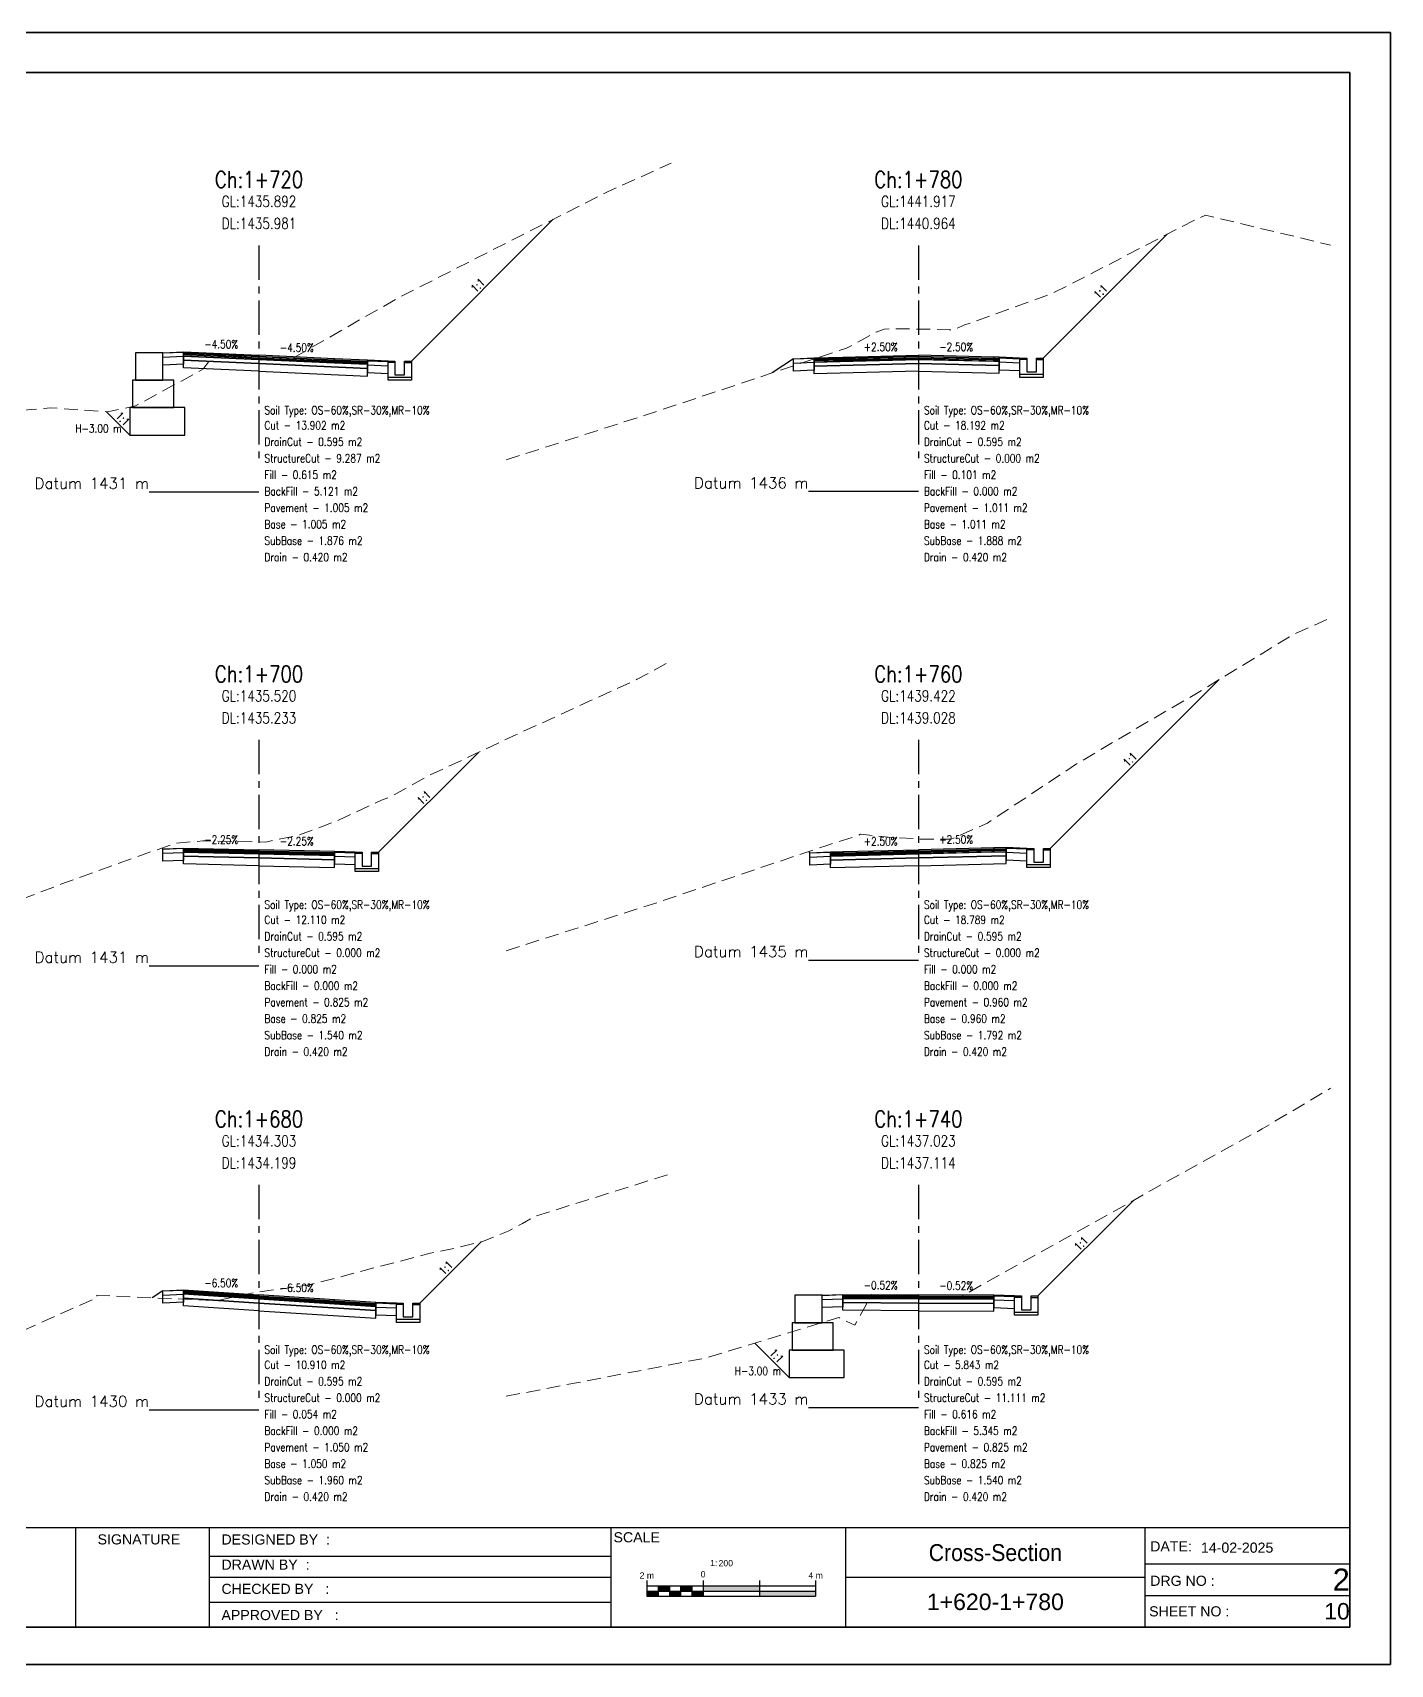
# Model space of a CAD drawing. Extents: x -19 to 1577, y -12 to 48.
# Drawn here: x 987.8 to 1037.2, y -11.7 to 47.7 of the extents above; entities that cross this region are included whole.
import ezdxf
from ezdxf.enums import TextEntityAlignment as Align

# ---------------------------------------------------------------- set-up
doc = ezdxf.new("R2010")
doc.units = 0
doc.header["$MEASUREMENT"] = 0
doc.linetypes.add('Center', pattern=[2, 1.25, -0.25, 0.25, -0.25])
doc.linetypes.add('Dashed', pattern=[0.75, 0.5, -0.25])
for name, color, linetype in [('BackFill-Area', 7, 'Continuous'), ('Base', 6, 'Continuous'), ('Base-Area', 7, 'Continuous'), ('Cut-Area', 7, 'Continuous'), ('CutFillLine', 4, 'Continuous'), ('Drain', 3, 'Continuous'), ('Drain-Area', 7, 'Continuous'), ('DrainCut-Area', 7, 'Continuous'), ('ExtraWideningLayers', 7, 'Continuous'), ('Fill-Area', 7, 'Continuous'), ('Frame', 7, 'Continuous'), ('GabionRetainingWall', 140, 'Continuous'), ('Height', 7, 'Continuous'), ('L_CF_Slope', 7, 'Continuous'), ('L_Slope', 7, 'Continuous'), ('Pavement-Area', 7, 'Continuous'), ('PavementLayers', 1, 'Continuous'), ('R_CF_Slope', 7, 'Continuous'), ('R_Slope', 7, 'Continuous'), ('Shoulder', 2, 'Continuous'), ('Soil Type', 7, 'Continuous'), ('StructureCut-Area', 7, 'Continuous'), ('SubBase', 7, 'Continuous'), ('SubBase-Area', 7, 'Continuous')]:
    doc.layers.add(name, color=color, linetype=linetype)
for name, color, linetype, lineweight in [('CenterLine', 5, 'Center', 25), ('ChainageTxt', 7, 'Continuous', 25), ('DatumLabel', 1, 'Continuous', 25), ('DLTxt', 1, 'Continuous', 25), ('GL', 104, 'Dashed', 18), ('GLTxt', 3, 'Continuous', 25)]:
    doc.layers.add(name, color=color, linetype=linetype, lineweight=lineweight)
doc.styles.add('ARIAL', font='arial.ttf')
doc.styles.get("Standard").update_dxf_attribs({"font": 'simplex.shx'})

# ---------------------------------------------------------------- blocks, each defined once
blk = doc.blocks.new('SheetA3-1')
at = {"layer": 'Frame', "color": 6, "linetype": 'Continuous', "lineweight": 35}
for p, q in [((397, 0), (0, 0)), ((397, -283), (397, 0)), ((0, -283), (397, -283))]:
    blk.add_line(p, q, dxfattribs=at)
at = {"layer": 'Frame', "linetype": 'Continuous', "lineweight": 30}
for p, q in [((397, -264.94), (0, -264.94)), ((165.2, -282.86), (165.2, -264.94)), ((189.51, -282.86), (189.51, -264.94)), ((262.53, -264.94), (262.53, -282.86)), ((305.32, -282.86), (305.32, -264.94)), ((359.69, -264.94), (359.69, -282.86)), ((189.51, -270.06), (262.53, -270.06)), ((359.69, -271.47), (397, -271.47)), ((189.51, -273.9), (262.53, -273.9)), ((305.32, -273.9), (359.69, -273.9)), ((189.51, -278.48), (262.53, -278.48)), ((359.69, -277.21), (397, -277.21))]:
    blk.add_line(p, q, dxfattribs=at)
at = {"layer": 'Frame', "color": 7, "linetype": 'Continuous'}
for p, q in [((269.08, -274.49), (269.08, -277.35)), ((299.8, -275.51), (269.08, -275.51)), ((271.13, -275.51), (271.13, -277.35)), ((273.18, -275.51), (273.18, -277.35)), ((275.23, -275.51), (275.23, -277.35)), ((277.28, -275.51), (277.28, -277.35)), ((279.32, -274.49), (279.32, -277.35)), ((289.56, -274.49), (289.56, -277.35)), ((299.8, -274.49), (299.8, -277.35)), ((269.08, -276.43), (299.8, -276.43)), ((269.08, -277.35), (299.8, -277.35))]:
    blk.add_line(p, q, dxfattribs=at)
at = {"layer": 'Frame', "color": 6, "linetype": 'Continuous', "lineweight": 35}
blk.add_lwpolyline([(-15.62, -289.77), (404.38, -289.77), (404.38, 7.23), (-15.62, 7.23)], close=True, dxfattribs=at)
at = {"layer": 'Frame', "color": 7, "linetype": 'Continuous'}
for points in [[(271.13, -275.51), (271.13, -276.43), (273.18, -275.51), (273.18, -276.43)], [(275.23, -276.43), (275.23, -275.51), (277.28, -276.43), (277.28, -275.51)], [(279.32, -276.43), (279.32, -275.51), (289.56, -276.43), (289.56, -275.51)], [(269.08, -276.43), (269.08, -277.35), (271.13, -276.43), (271.13, -277.35)], [(273.18, -276.43), (273.18, -277.35), (275.23, -276.43), (275.23, -277.35)], [(277.28, -276.43), (277.28, -277.35), (279.32, -276.43), (279.32, -277.35)], [(289.56, -276.43), (289.56, -277.35), (299.8, -276.43), (299.8, -277.35)]]:
    blk.add_solid(points, dxfattribs=at)
at = {"color": 1, "style": 'ARIAL'}
for tag, height, p in [('DWGNUM', 4, (397, -274.34)), ('SHEETNUM', 3, (397, -280.11))]:
    blk.add_attdef(tag, text='', height=height, dxfattribs=at).set_placement(p, align=Align.MIDDLE_RIGHT)
at = {"style": 'ARIAL'}
blk.add_attdef('CHRANGE', text='', height=3, dxfattribs=at).set_placement((332.51, -278.38), align=Align.MIDDLE_CENTER)
at = {"layer": 'Frame', "linetype": 'Continuous', "style": 'ARIAL'}
for s, height, p in [('SIGNATURE', 1.843, (169.13, -267.94)), ('DESIGNED BY  :', 1.8429, (191.67, -267.96)), ('DRAWN BY  :', 1.8429, (191.67, -272.54)), ('CHECKED BY   :', 1.8429, (191.67, -276.95)), ('APPROVED BY   :', 1.8429, (191.67, -281.72))]:
    blk.add_text(s, height=height, dxfattribs=at).set_placement(p)
blk.add_text('SCALE ', height=1.843, dxfattribs=at).set_placement((267.6, -267.56), align=Align.CENTER)
at = {"layer": 'Frame', "color": 7, "linetype": 'Continuous', "style": 'ARIAL'}
for s, height, p in [('DATE:', 1.843, (360.68, -269.21)), ('14-02-2025', 1.843, (369.92, -269.45)), ('DRG NO : ', 1.843, (360.68, -275.48)), ('SHEET NO : ', 1.8429, (360.49, -281.04))]:
    blk.add_text(s, height=height, dxfattribs=at).set_placement(p)
for s, height, p in [('0', 1.13, (279.32, -273.93)), ('1: ', 1.126, (281.48, -271.89))]:
    blk.add_text(s, height=height, dxfattribs=at).set_placement(p, align=Align.CENTER)
at = {"layer": 'Frame', "linetype": 'Continuous', "lineweight": 30, "style": 'ARIAL', "width": 0.9}
for tag, height, p in [('DWGNAME', 3.07, (332.51, -269.42)), ('KAPAN-JAGDOLROAD', 2.46, (110.77, -273.9))]:
    blk.add_attdef(tag, text='', height=height, dxfattribs=at).set_placement(p, align=Align.MIDDLE_CENTER)
at = {"layer": 'Frame', "color": 7, "linetype": 'Continuous', "style": 'ARIAL'}
for tag, p in [('V1', (269.08, -274.49)), ('V2', (299.8, -274.49))]:
    blk.add_attdef(tag, text='', height=1.13, dxfattribs=at).set_placement(p, align=Align.BOTTOM_CENTER)
blk.add_attdef('HSCALE', (282.14, -271.91), '', height=1.13, dxfattribs=at)

msp = doc.modelspace()

# ---------------------------------------------------------------- linework, layer by layer
at = {"layer": 'Base'}
for points in [[(996, 35.85), (996, 35.7), (993.25, 35.824), (993.25, 35.824), (993.25, 35.974), (996, 35.85)], [(996, 35.85), (996, 35.7), (999.95, 35.522), (999.95, 35.522), (999.95, 35.672), (996, 35.85)], [(1020, 35.85), (1020, 35.7), (1016.2, 35.605), (1016.2, 35.605), (1016.2, 35.755), (1020, 35.85)], [(1020, 35.85), (1020, 35.7), (1022.943, 35.626), (1022.943, 35.626), (1022.943, 35.776), (1020, 35.85)], [(996, 17.85), (996, 17.7), (993.25, 17.762), (993.25, 17.762), (993.25, 17.912), (996, 17.85)], [(996, 17.85), (996, 17.7), (998.75, 17.638), (998.75, 17.638), (998.75, 17.788), (996, 17.85)], [(1020, 17.85), (1020, 17.7), (1016.8, 17.62), (1016.8, 17.62), (1016.8, 17.77), (1020, 17.85)], [(1020, 17.85), (1020, 17.7), (1023.2, 17.78), (1023.2, 17.78), (1023.2, 17.93), (1020, 17.85)], [(996, 1.65), (996, 1.5), (993.25, 1.679), (993.25, 1.679), (993.25, 1.829), (996, 1.65)], [(996, 1.65), (996, 1.5), (1000.25, 1.224), (1000.25, 1.224), (1000.25, 1.374), (996, 1.65)], [(1020, 1.65), (1020, 1.5), (1017.25, 1.514), (1017.25, 1.514), (1017.25, 1.664), (1020, 1.65)], [(1020, 1.65), (1020, 1.5), (1022.75, 1.486), (1022.75, 1.486), (1022.75, 1.636), (1020, 1.65)]]:
    msp.add_lwpolyline(points, dxfattribs=at)
at = {"layer": 'CenterLine'}
for p, q in [((996, 40), (996, 32)), ((1020, 40), (1020, 32)), ((996, 22), (996, 14)), ((1020, 22), (1020, 14)), ((996, 5.8), (996, -2.2)), ((1020, 5.8), (1020, -2.2))]:
    msp.add_line(p, q, dxfattribs=at)
at = {"layer": 'CutFillLine'}
for points in [[(1001.55, 35.792), (1006.712, 40.954)], [(1024.543, 35.896), (1029.052, 40.405)], [(1015.45, 35.875), (1014.672, 35.356)], [(991.3, 33.094), (990.447, 33.947)], [(1024.8, 18.05), (1030.939, 24.189)], [(1000.35, 17.908), (1003.987, 21.545)], [(992.5, 18.032), (992.466, 18.066)], [(1016.05, 17.89), (1016.005, 17.935)], [(1024.35, 1.756), (1027.83, 5.236)], [(1001.85, 1.494), (1004.084, 3.728)], [(992.5, 1.949), (992.11, 1.689)], [(1015.3, -1.216), (1014.046, 0.038)]]:
    msp.add_lwpolyline(points, dxfattribs=at)
at = {"layer": 'DatumLabel'}
for p, q in [((996, 31.019), (992, 31.019)), ((1020, 31.036), (1016, 31.036)), ((996, 13.767), (992, 13.767)), ((1020, 13.972), (1016, 13.972)), ((1020, -2.314), (1016, -2.314)), ((996, -2.399), (992, -2.399))]:
    msp.add_line(p, q, dxfattribs=at)
at = {"layer": 'Drain'}
for points in [[(1000.7, 35.792), (1000.95, 35.792), (1000.95, 35.742), (1000.95, 35.292), (1001.3, 35.292), (1001.3, 35.742), (1001.3, 35.792), (1001.55, 35.792), (1001.55, 35.742), (1001.55, 35.292), (1001.55, 35.192), (1001.55, 35.092), (1000.7, 35.092), (1000.7, 35.192), (1000.7, 35.292), (1000.7, 35.742), (1000.7, 35.792)], [(1000.95, 35.742), (1000.7, 35.742)], [(1001.3, 35.742), (1001.55, 35.742)], [(1023.693, 35.896), (1023.943, 35.896), (1023.943, 35.846), (1023.943, 35.396), (1024.293, 35.396), (1024.293, 35.846), (1024.293, 35.896), (1024.543, 35.896), (1024.543, 35.846), (1024.543, 35.396), (1024.543, 35.296), (1024.543, 35.196), (1023.693, 35.196), (1023.693, 35.296), (1023.693, 35.396), (1023.693, 35.846), (1023.693, 35.896)], [(1023.943, 35.846), (1023.693, 35.846)], [(1024.293, 35.846), (1024.543, 35.846)], [(1001.55, 35.192), (1000.7, 35.192)], [(1024.543, 35.296), (1023.693, 35.296)], [(999.5, 17.908), (999.75, 17.908), (999.75, 17.858), (999.75, 17.408), (1000.1, 17.408), (1000.1, 17.858), (1000.1, 17.908), (1000.35, 17.908), (1000.35, 17.858), (1000.35, 17.408), (1000.35, 17.308), (1000.35, 17.208), (999.5, 17.208), (999.5, 17.308), (999.5, 17.408), (999.5, 17.858), (999.5, 17.908)], [(999.75, 17.858), (999.5, 17.858)], [(1000.1, 17.858), (1000.35, 17.858)], [(1023.95, 18.05), (1024.2, 18.05), (1024.2, 18), (1024.2, 17.55), (1024.55, 17.55), (1024.55, 18), (1024.55, 18.05), (1024.8, 18.05), (1024.8, 18), (1024.8, 17.55), (1024.8, 17.45), (1024.8, 17.35), (1023.95, 17.35), (1023.95, 17.45), (1023.95, 17.55), (1023.95, 18), (1023.95, 18.05)], [(1024.2, 18), (1023.95, 18)], [(1024.55, 18), (1024.8, 18)], [(1000.35, 17.308), (999.5, 17.308)], [(1024.8, 17.45), (1023.95, 17.45)], [(1001, 1.494), (1001.25, 1.494), (1001.25, 1.444), (1001.25, 0.994), (1001.6, 0.994), (1001.6, 1.444), (1001.6, 1.494), (1001.85, 1.494), (1001.85, 1.444), (1001.85, 0.994), (1001.85, 0.894), (1001.85, 0.794), (1001, 0.794), (1001, 0.894), (1001, 0.994), (1001, 1.444), (1001, 1.494)], [(1001.25, 1.444), (1001, 1.444)], [(1001.6, 1.444), (1001.85, 1.444)], [(1023.5, 1.756), (1023.75, 1.756), (1023.75, 1.706), (1023.75, 1.256), (1024.1, 1.256), (1024.1, 1.706), (1024.1, 1.756), (1024.35, 1.756), (1024.35, 1.706), (1024.35, 1.256), (1024.35, 1.156), (1024.35, 1.056), (1023.5, 1.056), (1023.5, 1.156), (1023.5, 1.256), (1023.5, 1.706), (1023.5, 1.756)], [(1023.75, 1.706), (1023.5, 1.706)], [(1024.1, 1.706), (1024.35, 1.706)], [(1001.85, 0.894), (1001, 0.894)], [(1024.35, 1.156), (1023.5, 1.156)]]:
    msp.add_lwpolyline(points, dxfattribs=at)
at = {"layer": 'ExtraWideningLayers'}
for points in [[(998.75, 35.876), (998.75, 35.826), (999.95, 35.772), (999.95, 35.772), (999.95, 35.822), (998.75, 35.876)], [(998.75, 35.826), (998.75, 35.776), (999.95, 35.722), (999.95, 35.722), (999.95, 35.772), (998.75, 35.826)], [(998.75, 35.776), (998.75, 35.726), (999.95, 35.672), (999.95, 35.672), (999.95, 35.722), (998.75, 35.776)], [(1017.25, 35.931), (1017.25, 35.881), (1016.2, 35.855), (1016.2, 35.855), (1016.2, 35.905), (1017.25, 35.931)], [(1017.25, 35.881), (1017.25, 35.831), (1016.2, 35.805), (1016.2, 35.805), (1016.2, 35.855), (1017.25, 35.881)], [(1017.25, 35.831), (1017.25, 35.781), (1016.2, 35.755), (1016.2, 35.755), (1016.2, 35.805), (1017.25, 35.831)], [(1022.75, 35.931), (1022.75, 35.881), (1022.943, 35.876), (1022.943, 35.876), (1022.943, 35.926), (1022.75, 35.931)], [(1022.75, 35.881), (1022.75, 35.831), (1022.943, 35.826), (1022.943, 35.826), (1022.943, 35.876), (1022.75, 35.881)], [(1022.75, 35.831), (1022.75, 35.781), (1022.943, 35.776), (1022.943, 35.776), (1022.943, 35.826), (1022.75, 35.831)], [(1017.25, 17.931), (1017.25, 17.881), (1016.8, 17.87), (1016.8, 17.87), (1016.8, 17.92), (1017.25, 17.931)], [(1017.25, 17.881), (1017.25, 17.831), (1016.8, 17.82), (1016.8, 17.82), (1016.8, 17.87), (1017.25, 17.881)], [(1017.25, 17.831), (1017.25, 17.781), (1016.8, 17.77), (1016.8, 17.77), (1016.8, 17.82), (1017.25, 17.831)], [(1022.75, 18.069), (1022.75, 18.019), (1023.2, 18.03), (1023.2, 18.03), (1023.2, 18.08), (1022.75, 18.069)], [(1022.75, 18.019), (1022.75, 17.969), (1023.2, 17.98), (1023.2, 17.98), (1023.2, 18.03), (1022.75, 18.019)], [(1022.75, 17.969), (1022.75, 17.919), (1023.2, 17.93), (1023.2, 17.93), (1023.2, 17.98), (1022.75, 17.969)], [(998.75, 1.621), (998.75, 1.571), (1000.25, 1.474), (1000.25, 1.474), (1000.25, 1.524), (998.75, 1.621)], [(998.75, 1.571), (998.75, 1.521), (1000.25, 1.424), (1000.25, 1.424), (1000.25, 1.474), (998.75, 1.571)], [(998.75, 1.521), (998.75, 1.471), (1000.25, 1.374), (1000.25, 1.374), (1000.25, 1.424), (998.75, 1.521)]]:
    msp.add_lwpolyline(points, dxfattribs=at)
at = {"layer": 'GabionRetainingWall'}
for points in [[(992.5, 36.094), (991.5, 36.094), (991.5, 35.094), (992.5, 35.094), (992.5, 36.094)], [(992.9, 35.094), (991.4, 35.094), (991.4, 34.094), (992.9, 34.094), (992.9, 35.094)], [(993.3, 34.094), (991.3, 34.094), (991.3, 33.094), (993.3, 33.094), (993.3, 34.094)], [(1016.5, 1.784), (1015.5, 1.784), (1015.5, 0.784), (1016.5, 0.784), (1016.5, 1.784)], [(1016.9, 0.784), (1015.4, 0.784), (1015.4, -0.216), (1016.9, -0.216), (1016.9, 0.784)], [(1017.3, -0.216), (1015.3, -0.216), (1015.3, -1.216), (1017.3, -1.216), (1017.3, -0.216)]]:
    msp.add_lwpolyline(points, dxfattribs=at)
at = {"layer": 'GL', "flags": 128}
for points in [[(981, 32.118), (984.514, 32.813), (986.74, 33.945), (988.419, 34.088), (990.477, 33.945), (991.505, 34.157), (993.98, 35.503), (994.007, 35.552), (994.309, 35.934), (994.406, 36.003), (994.732, 35.985), (996, 35.911), (996.388, 35.889), (997.147, 35.845), (1001.071, 38.092), (1008.68, 41.953), (1011, 42.989)], [(1005, 32.193), (1010.018, 33.808), (1017.385, 36.259), (1018.463, 36.846), (1018.749, 36.954), (1019.143, 36.969), (1020, 36.953), (1021.125, 36.932), (1021.287, 36.926), (1021.474, 37.014), (1021.692, 37.105), (1024.831, 38.235), (1026.143, 38.893), (1030.026, 40.911), (1030.449, 41.098), (1035, 40.013)], [(1005, 14.323), (1010.48, 16.073), (1016.627, 18.145), (1017.8, 18.519), (1017.898, 18.572), (1018.013, 18.557), (1018.905, 18.459), (1020, 18.393), (1020.135, 18.385), (1021.189, 18.384), (1022.511, 18.972), (1025.756, 21.124), (1028.137, 22.537), (1029.806, 23.5), (1033.656, 25.84), (1035, 26.442)], [(981, 13.96), (982.803, 14.46), (988.794, 16.742), (992.921, 18.23), (993.957, 18.324), (996, 18.287), (996.25, 18.282), (997.392, 18.515), (998.818, 19.042), (1000.453, 19.803), (1000.792, 19.928), (1002.143, 20.68), (1004.23, 21.659), (1005.352, 22.184), (1009.767, 24.204), (1011, 24.881)], [(1005, -1.894), (1012.29, -0.496), (1017.101, 0.968), (1017.687, 0.695), (1018.106, 1.455), (1018.138, 1.607), (1018.29, 1.805), (1018.823, 1.776), (1020, 1.708), (1020.02, 1.707), (1021.367, 1.634), (1027.707, 5.165), (1028.503, 5.624), (1032.509, 7.836), (1035, 9.317)], [(981.567, -3.779), (982.023, -2.787), (984.324, -1.552), (984.409, -1.604), (984.894, -1.116), (986.284, -0.026), (986.663, 0.152), (987.007, 0.314), (990.096, 1.693), (990.097, 1.693), (990.097, 1.783), (991.481, 1.716), (994.464, 1.588), (995.907, 1.891), (996, 1.904), (997.781, 2.146), (1002.228, 3.31), (1003.147, 3.497), (1004.131, 3.739), (1005.071, 4.117), (1005.591, 4.396), (1006.004, 4.638), (1011, 6.209)]]:
    msp.add_lwpolyline(points, dxfattribs=at)
at = {"layer": 'PavementLayers'}
for points in [[(996, 36), (996, 35.95), (993.25, 36.074), (993.25, 36.074), (993.25, 36.124), (996, 36)], [(996, 35.95), (996, 35.9), (993.25, 36.024), (993.25, 36.024), (993.25, 36.074), (996, 35.95)], [(996, 35.9), (996, 35.85), (993.25, 35.974), (993.25, 35.974), (993.25, 36.024), (996, 35.9)], [(996, 36), (996, 35.95), (998.75, 35.826), (998.75, 35.826), (998.75, 35.876), (996, 36)], [(996, 35.95), (996, 35.9), (998.75, 35.776), (998.75, 35.776), (998.75, 35.826), (996, 35.95)], [(996, 35.9), (996, 35.85), (998.75, 35.726), (998.75, 35.726), (998.75, 35.776), (996, 35.9)], [(1020, 36), (1020, 35.95), (1017.25, 35.881), (1017.25, 35.881), (1017.25, 35.931), (1020, 36)], [(1020, 35.95), (1020, 35.9), (1017.25, 35.831), (1017.25, 35.831), (1017.25, 35.881), (1020, 35.95)], [(1020, 35.9), (1020, 35.85), (1017.25, 35.781), (1017.25, 35.781), (1017.25, 35.831), (1020, 35.9)], [(1020, 36), (1020, 35.95), (1022.75, 35.881), (1022.75, 35.881), (1022.75, 35.931), (1020, 36)], [(1020, 35.95), (1020, 35.9), (1022.75, 35.831), (1022.75, 35.831), (1022.75, 35.881), (1020, 35.95)], [(1020, 35.9), (1020, 35.85), (1022.75, 35.781), (1022.75, 35.781), (1022.75, 35.831), (1020, 35.9)], [(996, 18), (996, 17.95), (993.25, 18.012), (993.25, 18.012), (993.25, 18.062), (996, 18)], [(996, 17.95), (996, 17.9), (993.25, 17.962), (993.25, 17.962), (993.25, 18.012), (996, 17.95)], [(996, 17.9), (996, 17.85), (993.25, 17.912), (993.25, 17.912), (993.25, 17.962), (996, 17.9)], [(996, 18), (996, 17.95), (998.75, 17.888), (998.75, 17.888), (998.75, 17.938), (996, 18)], [(996, 17.95), (996, 17.9), (998.75, 17.838), (998.75, 17.838), (998.75, 17.888), (996, 17.95)], [(996, 17.9), (996, 17.85), (998.75, 17.788), (998.75, 17.788), (998.75, 17.838), (996, 17.9)], [(1020, 18), (1020, 17.95), (1017.25, 17.881), (1017.25, 17.881), (1017.25, 17.931), (1020, 18)], [(1020, 17.95), (1020, 17.9), (1017.25, 17.831), (1017.25, 17.831), (1017.25, 17.881), (1020, 17.95)], [(1020, 17.9), (1020, 17.85), (1017.25, 17.781), (1017.25, 17.781), (1017.25, 17.831), (1020, 17.9)], [(1020, 18), (1020, 17.95), (1022.75, 18.019), (1022.75, 18.019), (1022.75, 18.069), (1020, 18)], [(1020, 17.95), (1020, 17.9), (1022.75, 17.969), (1022.75, 17.969), (1022.75, 18.019), (1020, 17.95)], [(1020, 17.9), (1020, 17.85), (1022.75, 17.919), (1022.75, 17.919), (1022.75, 17.969), (1020, 17.9)], [(996, 1.8), (996, 1.75), (993.25, 1.929), (993.25, 1.929), (993.25, 1.979), (996, 1.8)], [(996, 1.75), (996, 1.7), (993.25, 1.879), (993.25, 1.879), (993.25, 1.929), (996, 1.75)], [(996, 1.7), (996, 1.65), (993.25, 1.829), (993.25, 1.829), (993.25, 1.879), (996, 1.7)], [(996, 1.8), (996, 1.75), (998.75, 1.571), (998.75, 1.571), (998.75, 1.621), (996, 1.8)], [(1020, 1.8), (1020, 1.75), (1017.25, 1.764), (1017.25, 1.764), (1017.25, 1.814), (1020, 1.8)], [(1020, 1.8), (1020, 1.75), (1022.75, 1.736), (1022.75, 1.736), (1022.75, 1.786), (1020, 1.8)], [(996, 1.75), (996, 1.7), (998.75, 1.521), (998.75, 1.521), (998.75, 1.571), (996, 1.75)], [(996, 1.7), (996, 1.65), (998.75, 1.471), (998.75, 1.471), (998.75, 1.521), (996, 1.7)], [(1020, 1.75), (1020, 1.7), (1017.25, 1.714), (1017.25, 1.714), (1017.25, 1.764), (1020, 1.75)], [(1020, 1.7), (1020, 1.65), (1017.25, 1.664), (1017.25, 1.664), (1017.25, 1.714), (1020, 1.7)], [(1020, 1.75), (1020, 1.7), (1022.75, 1.686), (1022.75, 1.686), (1022.75, 1.736), (1020, 1.75)], [(1020, 1.7), (1020, 1.65), (1022.75, 1.636), (1022.75, 1.636), (1022.75, 1.686), (1020, 1.7)]]:
    msp.add_lwpolyline(points, dxfattribs=at)
at = {"layer": 'Shoulder'}
for p, q in [((993.25, 36.104), (992.5, 36.074)), ((993.25, 35.954), (992.5, 35.924)), ((999.95, 35.802), (1000.7, 35.772)), ((999.95, 35.652), (1000.7, 35.622)), ((1016.2, 35.885), (1015.45, 35.855)), ((1016.2, 35.735), (1015.45, 35.705)), ((1022.943, 35.906), (1023.693, 35.876)), ((1022.943, 35.756), (1023.693, 35.726)), ((993.25, 18.042), (992.5, 18.012)), ((993.25, 17.892), (992.5, 17.862)), ((998.75, 17.918), (999.5, 17.888)), ((1016.8, 17.9), (1016.05, 17.87)), ((1023.2, 18.06), (1023.95, 18.03)), ((1023.2, 17.91), (1023.95, 17.88)), ((998.75, 17.768), (999.5, 17.738)), ((1016.8, 17.75), (1016.05, 17.72)), ((993.25, 1.959), (992.5, 1.929)), ((993.25, 1.809), (992.5, 1.779)), ((1017.25, 1.794), (1016.5, 1.764)), ((1000.25, 1.504), (1001, 1.474)), ((1000.25, 1.354), (1001, 1.324)), ((1017.25, 1.644), (1016.5, 1.614)), ((1022.75, 1.766), (1023.5, 1.736)), ((1022.75, 1.616), (1023.5, 1.586))]:
    msp.add_line(p, q, dxfattribs=at)
for points in [[(993.25, 36.124), (993.25, 36.104), (993.25, 35.954), (993.25, 35.674), (992.5, 35.644), (992.5, 35.924), (992.5, 36.074), (992.5, 36.094), (993.25, 36.124)], [(999.95, 35.822), (999.95, 35.802), (999.95, 35.652), (999.95, 35.372), (1000.7, 35.342), (1000.7, 35.622), (1000.7, 35.772), (1000.7, 35.792), (999.95, 35.822)], [(1016.2, 35.905), (1016.2, 35.885), (1016.2, 35.735), (1016.2, 35.455), (1015.45, 35.425), (1015.45, 35.705), (1015.45, 35.855), (1015.45, 35.875), (1016.2, 35.905)], [(1022.943, 35.926), (1022.943, 35.906), (1022.943, 35.756), (1022.943, 35.476), (1023.693, 35.446), (1023.693, 35.726), (1023.693, 35.876), (1023.693, 35.896), (1022.943, 35.926)], [(993.25, 18.062), (993.25, 18.042), (993.25, 17.892), (993.25, 17.612), (992.5, 17.582), (992.5, 17.862), (992.5, 18.012), (992.5, 18.032), (993.25, 18.062)], [(998.75, 17.938), (998.75, 17.918), (998.75, 17.768), (998.75, 17.488), (999.5, 17.458), (999.5, 17.738), (999.5, 17.888), (999.5, 17.908), (998.75, 17.938)], [(1016.8, 17.92), (1016.8, 17.9), (1016.8, 17.75), (1016.8, 17.47), (1016.05, 17.44), (1016.05, 17.72), (1016.05, 17.87), (1016.05, 17.89), (1016.8, 17.92)], [(1023.2, 18.08), (1023.2, 18.06), (1023.2, 17.91), (1023.2, 17.63), (1023.95, 17.6), (1023.95, 17.88), (1023.95, 18.03), (1023.95, 18.05), (1023.2, 18.08)], [(993.25, 1.979), (993.25, 1.959), (993.25, 1.809), (993.25, 1.529), (992.5, 1.499), (992.5, 1.779), (992.5, 1.929), (992.5, 1.949), (993.25, 1.979)], [(1017.25, 1.814), (1017.25, 1.794), (1017.25, 1.644), (1017.25, 1.364), (1016.5, 1.334), (1016.5, 1.614), (1016.5, 1.764), (1016.5, 1.784), (1017.25, 1.814)], [(1022.75, 1.786), (1022.75, 1.766), (1022.75, 1.616), (1022.75, 1.336), (1023.5, 1.306), (1023.5, 1.586), (1023.5, 1.736), (1023.5, 1.756), (1022.75, 1.786)], [(1000.25, 1.524), (1000.25, 1.504), (1000.25, 1.354), (1000.25, 1.074), (1001, 1.044), (1001, 1.324), (1001, 1.474), (1001, 1.494), (1000.25, 1.524)]]:
    msp.add_lwpolyline(points, dxfattribs=at)
at = {"layer": 'SubBase'}
for points in [[(996, 35.7), (996, 35.42), (993.25, 35.544), (993.25, 35.544), (993.25, 35.824), (996, 35.7)], [(996, 35.7), (996, 35.42), (999.95, 35.242), (999.95, 35.242), (999.95, 35.522), (996, 35.7)], [(1020, 35.7), (1020, 35.42), (1016.2, 35.325), (1016.2, 35.325), (1016.2, 35.605), (1020, 35.7)], [(1020, 35.7), (1020, 35.42), (1022.943, 35.346), (1022.943, 35.346), (1022.943, 35.626), (1020, 35.7)], [(996, 17.7), (996, 17.42), (993.25, 17.482), (993.25, 17.482), (993.25, 17.762), (996, 17.7)], [(996, 17.7), (996, 17.42), (998.75, 17.358), (998.75, 17.358), (998.75, 17.638), (996, 17.7)], [(1020, 17.7), (1020, 17.42), (1016.8, 17.34), (1016.8, 17.34), (1016.8, 17.62), (1020, 17.7)], [(1020, 17.7), (1020, 17.42), (1023.2, 17.5), (1023.2, 17.5), (1023.2, 17.78), (1020, 17.7)], [(996, 1.5), (996, 1.22), (993.25, 1.399), (993.25, 1.399), (993.25, 1.679), (996, 1.5)], [(996, 1.5), (996, 1.22), (1000.25, 0.944), (1000.25, 0.944), (1000.25, 1.224), (996, 1.5)], [(1020, 1.5), (1020, 1.22), (1017.25, 1.234), (1017.25, 1.234), (1017.25, 1.514), (1020, 1.5)], [(1020, 1.5), (1020, 1.22), (1022.75, 1.206), (1022.75, 1.206), (1022.75, 1.486), (1020, 1.5)]]:
    msp.add_lwpolyline(points, dxfattribs=at)

# ---------------------------------------------------------------- block references
ref = msp.add_blockref('SheetA3-1', (956.3, 46.3), dxfattribs=dict(xscale=0.200000002980232, yscale=0.200000002980232, zscale=0.200000002980232))
ref.add_attrib('CHRANGE', '1+620-1+780', dxfattribs={"height": 0.6, "style": 'ARIAL'}).set_placement((1022.801, -9.377), align=Align.MIDDLE_CENTER)
ref.add_attrib('DWGNUM', '2', dxfattribs={"color": 1, "height": 0.8, "style": 'ARIAL'}).set_placement((1035.7, -8.568), align=Align.MIDDLE_RIGHT)
ref.add_attrib('SHEETNUM', '10', dxfattribs={"color": 1, "height": 0.6, "style": 'ARIAL'}).set_placement((1035.7, -9.721), align=Align.MIDDLE_RIGHT)
ref.add_attrib('DWGNAME', 'Cross-Section', dxfattribs={"layer": 'Frame', "linetype": 'Continuous', "lineweight": 30, "height": 0.61431, "style": 'ARIAL', "width": 0.9}).set_placement((1022.801, -7.585), align=Align.MIDDLE_CENTER)
ref.add_attrib('HSCALE', '200', (1012.727, -8.083), dxfattribs={"layer": 'Frame', "color": 7, "linetype": 'Continuous', "height": 0.2252, "style": 'ARIAL'})
ref.add_attrib('V1', '2 m', dxfattribs={"layer": 'Frame', "color": 7, "linetype": 'Continuous', "height": 0.2252, "style": 'ARIAL'}).set_placement((1010.117, -8.597), align=Align.BOTTOM_CENTER)
ref.add_attrib('V2', '4 m', dxfattribs={"layer": 'Frame', "color": 7, "linetype": 'Continuous', "height": 0.2252, "style": 'ARIAL'}).set_placement((1016.26, -8.597), align=Align.BOTTOM_CENTER)

# ---------------------------------------------------------------- texts
at = {"layer": 'BackFill-Area', "width": 0.8}
for s, p in [('BackFill - 5.121 m2', (996.2, 31.2)), ('BackFill - 0.000 m2', (1020.2, 31.2)), ('BackFill - 0.000 m2', (996.2, 13.2)), ('BackFill - 0.000 m2', (1020.2, 13.2)), ('BackFill - 0.000 m2', (996.2, -3)), ('BackFill - 5.345 m2', (1020.2, -3))]:
    msp.add_text(s, height=0.3, dxfattribs=at).set_placement(p, align=Align.TOP_LEFT)
at = {"layer": 'Base-Area', "width": 0.8}
for s, p in [('Base - 1.005 m2', (996.2, 30)), ('Base - 1.011 m2', (1020.2, 30)), ('Base - 0.825 m2', (996.2, 12)), ('Base - 0.960 m2', (1020.2, 12)), ('Base - 1.050 m2', (996.2, -4.2)), ('Base - 0.825 m2', (1020.2, -4.2))]:
    msp.add_text(s, height=0.3, dxfattribs=at).set_placement(p, align=Align.TOP_LEFT)
at = {"layer": 'ChainageTxt', "width": 0.8}
for s, p in [('Ch:1+720', (996, 42.4)), ('Ch:1+780', (1020, 42.4)), ('Ch:1+700', (996, 24.4)), ('Ch:1+760', (1020, 24.4)), ('Ch:1+680', (996, 8.2)), ('Ch:1+740', (1020, 8.2))]:
    msp.add_text(s, height=0.6, dxfattribs=at).set_placement(p, align=Align.MIDDLE_CENTER)
at = {"layer": 'Cut-Area', "width": 0.8}
for s, p in [('Cut - 13.902 m2', (996.2, 33.6)), ('Cut - 18.192 m2', (1020.2, 33.6)), ('Cut - 12.110 m2', (996.2, 15.6)), ('Cut - 18.789 m2', (1020.2, 15.6)), ('Cut - 10.910 m2', (996.2, -0.6)), ('Cut - 5.843 m2', (1020.2, -0.6))]:
    msp.add_text(s, height=0.3, dxfattribs=at).set_placement(p, align=Align.TOP_LEFT)
at = {"layer": 'DatumLabel'}
for s, p in [('Datum 1431 m', (992, 31.019)), ('Datum 1436 m', (1016, 31.036)), ('Datum 1431 m', (992, 13.767)), ('Datum 1435 m', (1016, 13.972)), ('Datum 1430 m', (992, -2.399)), ('Datum 1433 m', (1016, -2.314))]:
    msp.add_text(s, height=0.4, dxfattribs=at).set_placement(p, align=Align.BOTTOM_RIGHT)
at = {"layer": 'DLTxt', "width": 0.8}
for s, p in [('DL:1435.981', (996, 40.8)), ('DL:1440.964', (1020, 40.8)), ('DL:1435.233', (996, 22.8)), ('DL:1439.028', (1020, 22.8)), ('DL:1434.199', (996, 6.6)), ('DL:1437.114', (1020, 6.6))]:
    msp.add_text(s, height=0.4, dxfattribs=at).set_placement(p, align=Align.MIDDLE_CENTER)
at = {"layer": 'Drain-Area', "width": 0.8}
for p in [(996.2, 28.8), (1020.2, 28.8), (996.2, 10.8), (1020.2, 10.8), (996.2, -5.4), (1020.2, -5.4)]:
    msp.add_text('Drain - 0.420 m2', height=0.3, dxfattribs=at).set_placement(p, align=Align.TOP_LEFT)
at = {"layer": 'DrainCut-Area', "width": 0.8}
for p in [(996.2, 33), (1020.2, 33), (996.2, 15), (1020.2, 15), (996.2, -1.2), (1020.2, -1.2)]:
    msp.add_text('DrainCut - 0.595 m2', height=0.3, dxfattribs=at).set_placement(p, align=Align.TOP_LEFT)
at = {"layer": 'Fill-Area', "width": 0.8}
for s, p in [('Fill - 0.615 m2', (996.2, 31.8)), ('Fill - 0.101 m2', (1020.2, 31.8)), ('Fill - 0.000 m2', (996.2, 13.8)), ('Fill - 0.000 m2', (1020.2, 13.8)), ('Fill - 0.054 m2', (996.2, -2.4)), ('Fill - 0.616 m2', (1020.2, -2.4))]:
    msp.add_text(s, height=0.3, dxfattribs=at).set_placement(p, align=Align.TOP_LEFT)
at = {"layer": 'GLTxt', "width": 0.8}
for s, p in [('GL:1435.892', (996, 41.6)), ('GL:1441.917', (1020, 41.6)), ('GL:1435.520', (996, 23.6)), ('GL:1439.422', (1020, 23.6)), ('GL:1434.303', (996, 7.4)), ('GL:1437.023', (1020, 7.4))]:
    msp.add_text(s, height=0.4, dxfattribs=at).set_placement(p, align=Align.MIDDLE_CENTER)
at = {"layer": 'Height', "width": 0.8}
for p in [(991, 33.094), (1015, -1.216)]:
    msp.add_text('H-3.00 m', height=0.3, dxfattribs=at).set_placement(p, align=Align.BOTTOM_RIGHT)
at = {"layer": 'L_CF_Slope', "width": 0.8}
for p in [(990.873, 33.52), (1014.673, -0.589)]:
    msp.add_text('1:1', height=0.3, rotation=315, dxfattribs=at).set_placement(p, align=Align.BOTTOM_CENTER)
at = {"layer": 'L_Slope', "width": 0.8}
for s, p in [('-4.50%', (994.625, 36.162)), ('+2.50%', (1018.625, 36.066)), ('-2.25%', (994.625, 18.131)), ('+2.50%', (1018.625, 18.066)), ('-6.50%', (994.625, 1.989)), ('-0.52%', (1018.625, 1.907))]:
    msp.add_text(s, height=0.3, dxfattribs=at).set_placement(p, align=Align.BOTTOM_CENTER)
at = {"layer": 'Pavement-Area', "width": 0.8}
for s, p in [('Pavement - 1.005 m2', (996.2, 30.6)), ('Pavement - 1.011 m2', (1020.2, 30.6)), ('Pavement - 0.825 m2', (996.2, 12.6)), ('Pavement - 0.960 m2', (1020.2, 12.6)), ('Pavement - 1.050 m2', (996.2, -3.6)), ('Pavement - 0.825 m2', (1020.2, -3.6))]:
    msp.add_text(s, height=0.3, dxfattribs=at).set_placement(p, align=Align.TOP_LEFT)
at = {"layer": 'R_CF_Slope', "width": 0.8}
for p in [(1004.131, 38.373), (1026.797, 38.151), (1027.87, 21.12), (1002.169, 19.727), (1026.09, 3.496), (1002.967, 2.611)]:
    msp.add_text('1:1', height=0.3, rotation=45, dxfattribs=at).set_placement(p, align=Align.BOTTOM_CENTER)
at = {"layer": 'R_Slope', "width": 0.8}
for s, p in [('-4.50%', (997.375, 36.038)), ('-2.50%', (1021.375, 36.066)), ('-2.25%', (997.375, 18.069)), ('+2.50%', (1021.375, 18.134)), ('-6.50%', (997.375, 1.811)), ('-0.52%', (1021.375, 1.893))]:
    msp.add_text(s, height=0.3, dxfattribs=at).set_placement(p, align=Align.BOTTOM_CENTER)
at = {"layer": 'Soil Type', "width": 0.8}
for p in [(996.2, 34), (1020.2, 34), (996.2, 16), (1020.2, 16), (996.2, -0.2), (1020.2, -0.2)]:
    msp.add_text('Soil Type: OS-60%,SR-30%,MR-10%', height=0.3, dxfattribs=at).set_placement(p, align=Align.MIDDLE_LEFT)
at = {"layer": 'StructureCut-Area', "width": 0.8}
for s, p in [('StructureCut - 9.287 m2', (996.2, 32.4)), ('StructureCut - 0.000 m2', (1020.2, 32.4)), ('StructureCut - 0.000 m2', (996.2, 14.4)), ('StructureCut - 0.000 m2', (1020.2, 14.4)), ('StructureCut - 0.000 m2', (996.2, -1.8)), ('StructureCut - 11.111 m2', (1020.2, -1.8))]:
    msp.add_text(s, height=0.3, dxfattribs=at).set_placement(p, align=Align.TOP_LEFT)
at = {"layer": 'SubBase-Area', "width": 0.8}
for s, p in [('SubBase - 1.876 m2', (996.2, 29.4)), ('SubBase - 1.888 m2', (1020.2, 29.4)), ('SubBase - 1.540 m2', (996.2, 11.4)), ('SubBase - 1.792 m2', (1020.2, 11.4)), ('SubBase - 1.960 m2', (996.2, -4.8)), ('SubBase - 1.540 m2', (1020.2, -4.8))]:
    msp.add_text(s, height=0.3, dxfattribs=at).set_placement(p, align=Align.TOP_LEFT)

doc.saveas('drawing.dxf')
